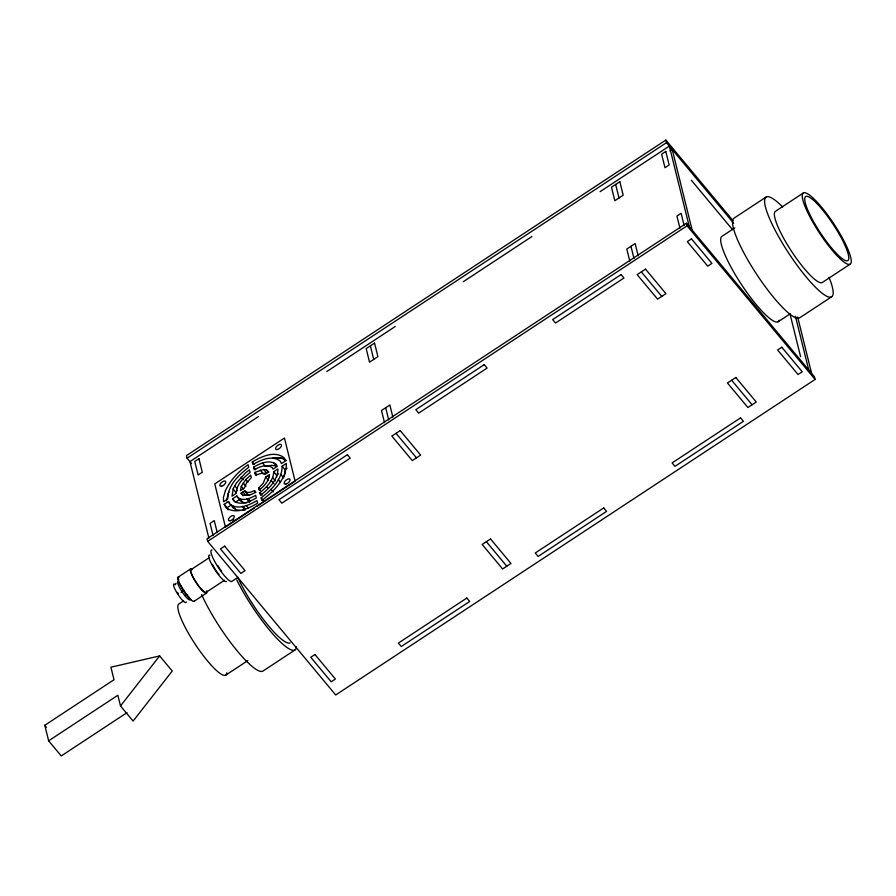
<?xml version="1.0" encoding="UTF-8"?>
<svg xmlns="http://www.w3.org/2000/svg" width="896" height="896" viewBox="0 0 896 896"><rect width="100%" height="100%" fill="white"/><g stroke="black" fill="none" stroke-linecap="round" stroke-linejoin="round"><path stroke-width="1.34" d="M265.709 476.997L263.278 483.157L258.709 487.928L259.224 490C264.04 486.17 269.136 480.973 269.483 474.51L265.709 476.997L268.576 480.424M226.285 500.909L228.256 494.166M241.293 486.338L240.419 490.627L244.35 488.04L246.747 482.496L251.317 477.725L250.678 475.138L245.784 479.562L241.293 486.338L243.443 488.914M284.066 476.672L285.107 473.099L284.995 469.616L282.139 466.178L286.35 463.411C286.653 479.181 273.538 491.602 261.811 500.45L261.162 497.84C271.163 490.258 282.274 479.629 282.139 466.178M237.182 490.19L236.018 492.61L233.162 489.171M120.501 705.947L159.645 655.928L172.245 671.048L133.101 721.078L120.501 705.947L117.858 695.262L48.642 740.824L61.242 755.944L126.997 712.667M259.874 492.61C266.414 487.536 273.515 480.525 273.706 471.733L277.917 468.955C277.894 480.077 268.789 488.902 260.512 495.23L259.874 492.61L262.013 495.197M733.006 220.629L665.84 140.056L186.446 455.594L187.085 458.181L191.565 463.557M187.085 458.181L666.49 142.654L665.84 140.056M258.373 416.584L189.952 461.619L208.891 538.171M326.805 371.549L395.226 326.502M463.243 281.736L531.877 236.566M600.096 191.666L669.346 146.082L689.293 226.666M669.906 151.043L672.213 149.52L692.16 230.104M228.413 501.547L229.813 504.179C238.09 510.362 249.155 505.142 256.984 500.595L257.622 503.205C248.506 508.536 235.603 514.752 225.904 507.528L224.19 504.325L228.413 501.547L229.835 503.261M236.846 495.992L237.63 497.459C243.074 501.581 250.454 498.355 255.685 495.365L256.334 497.974C249.805 501.749 240.587 505.971 233.722 500.819L232.624 498.77L236.846 495.992L240.486 500.898L243.051 502.466L246.613 502.902M249.637 495.107L243.51 495.32L241.058 493.214L244.798 490.762L247.755 494.435A13.026 6.283 -39.8 0 0 249.054 495.477M224.19 504.325L227.058 507.752L231.269 504.986L232.68 507.618L236.398 509.88L240.274 510.373M239.702 499.43L235.491 502.208L232.624 498.77M247.654 494.2L245.874 495.376L243.006 491.938M276.629 477.109L276.562 475.171L278.678 473.782M284.995 469.616L287.112 468.227M686.426 223.227L207.032 538.754L207.67 541.352L335.709 694.982L815.114 379.445L814.475 376.858L686.426 223.227L687.064 225.814L815.114 379.445M254.486 507.976L225.456 527.094L214.771 483.907L284.446 438.043L295.131 481.23M256.816 506.453L293.978 481.992M207.67 541.352L687.064 225.814M178.091 577.158L190.635 568.904M191.106 569.621L209.586 557.458M766.024 197.098L733.981 218.198A59.674 11.928 56.6 0 0 756.952 274.736A59.674 11.928 56.6 0 0 799.658 317.834L831.701 296.744M181.104 592.402L184.24 590.341M734.832 227.864L722.053 236.264A51.128 10.226 56.6 0 0 743.792 287.997A51.128 10.226 56.6 0 0 779.229 320.208M185.259 595.952L187.342 594.574M183.602 600.869L178.954 603.926A42.605 8.523 56.6 0 0 198.117 648.547A42.605 8.523 56.6 0 0 226.778 672.829M803.376 192.942L775.499 211.288A42.605 8.523 56.6 0 0 791.549 251.306A42.605 8.523 56.6 0 0 822.226 282.542L850.102 264.197A42.605 8.523 56.6 0 0 821.397 206.965A42.605 8.523 56.6 0 0 808.73 214.558A42.605 8.523 56.6 0 0 850.102 264.197M206.046 592.402L224.526 580.238M193.973 601.373L206.517 593.118M238.056 577.315L232.254 581.134A18.726 3.741 56.6 0 1 218.31 567.493A18.726 3.741 56.6 0 1 211.982 550.021M48.642 740.824L44.8 725.29L114.016 679.728L110.914 667.195L159.645 655.928M225.68 675.181L247.744 660.654M778.131 321.776L789.746 314.126M294.84 650.082L262.786 671.171A59.674 11.928 56.6 0 1 234.83 647.976A59.674 11.928 56.6 0 1 201.634 594.563M252.28 461.933C261.397 456.602 274.299 450.386 283.998 457.61L285.712 460.813L281.49 463.59L280.09 460.958C271.813 454.776 260.747 459.995 252.918 464.542L252.28 461.933L254.419 464.509M253.568 467.163C260.098 463.389 269.315 459.166 276.181 464.318L277.278 466.368L273.056 469.146L272.272 467.678C266.829 463.557 259.448 466.782 254.218 469.773L253.568 467.163L255.718 469.739M254.867 472.382L263.626 469.482L266.392 469.818L268.845 471.923L264.936 474.488L261.946 473.2L255.517 475.037L254.867 472.382L256.29 474.107M255.942 492.341L254.509 490.627L250.466 492.218A13.026 6.283 -39.8 0 1 244.888 490.997L244.798 490.762M249.312 495.23L255.046 492.755L254.509 490.627M272.955 458.259L276.584 457.677L282.565 458.416L285.757 460.365M242.782 510.328L245.224 509.936L242.357 506.498M187.813 596.008L189.482 597.867M666.49 142.654L733.645 223.227M691.331 180.23L732.547 229.678M641.334 271.891L661.763 296.397M731.651 380.251L752.08 404.768M396.032 433.339L416.472 457.845M486.36 541.699L506.789 566.216M273.448 462.65L276.315 466.088L271.544 465.293L265.474 466.446L262.606 463.008M280.851 474.421L283.718 477.859M273.706 471.733L276.562 475.171M278.32 479.573L280.47 482.149M266.392 469.818L268.531 472.394M272.642 477.523L275.498 480.95M263.626 469.482L266.493 472.909L263.133 473.458L260.277 470.019M267.534 475.787L268.968 477.512M271.13 480.379L273.986 483.818M270.984 489.317L273.134 491.893M266.594 486.64L268.027 488.354M255.158 473.592L256.592 475.306M258.709 487.928L260.142 489.642M258.922 488.79L260.355 490.515M261.162 497.84L263.312 500.416M245.784 479.562L247.934 482.138M241.114 477.154L243.264 479.73M243.13 482.966L245.997 486.405M248.304 498.68L250.454 501.256M247.934 498.792L250.074 501.368M246.702 498.994L249.558 502.421M234.797 485.867L236.947 488.443M241.058 493.214L243.208 495.802M246.288 505.579L248.438 508.155M240.072 498.96L242.939 502.387M242.917 506.408L245.067 508.984M232.837 506.027L235.704 509.454M44.8 725.29L46.48 727.306M227.058 507.752L228.2 509.902M797.653 317.016L811.608 373.419M795.446 316.266L808.741 369.981M789.936 313.645L800.576 356.619M684.141 225.478L681.128 213.304L676.939 216.048L679.952 228.222M638.165 255.73L635.152 243.555L626.797 249.054L629.81 261.229M615.664 184.442L619.013 197.96M630.974 246.31L633.987 258.485M392.874 417.178L389.861 405.003L381.494 410.502L384.507 422.677M370.373 345.878L373.71 359.408M385.683 407.758L388.696 419.922M217.28 532.75L214.267 520.576L210.078 523.331L213.091 535.494M186.222 601.966A11.066 2.218 56.6 0 1 177.195 593.242A11.066 2.218 56.6 0 1 175.56 584.73M178.55 594.104A7.661 1.534 56.6 0 1 177.509 592.424M226.475 581.493A15.747 3.147 56.6 0 1 214.189 568.613A15.747 3.147 56.6 0 1 210.011 555.184M221.547 571.099A15.747 3.147 56.6 0 1 219.968 568.904M219.206 567.773A15.747 3.147 56.6 0 1 217.728 565.466M218.982 574.504A13.171 2.632 56.6 0 1 217.661 572.802M217 571.906A13.171 2.632 56.6 0 1 214.469 568.086M213.898 567.123A13.171 2.632 56.6 0 1 212.341 564.312M175.84 583.845A10.461 2.094 56.6 0 1 176.109 583.262M190.299 599.29A11.066 2.218 56.6 0 1 182.045 591.774A11.066 2.218 56.6 0 1 178.573 581.403M206.394 591.651A13.619 2.722 56.6 0 1 202.205 590.05L200.278 587.922A13.619 2.722 56.6 0 1 192.17 575.187A13.619 2.722 56.6 0 1 191.968 569.643M191.33 599.827A13.619 2.722 56.6 0 1 179.099 582.198M178.394 580.104A13.619 2.722 56.6 0 1 178.562 577.875M206.696 590.755A14.482 2.901 56.6 0 1 202.429 590.621L200.39 588.358A14.482 2.901 56.6 0 1 191.766 574.818A14.482 2.901 56.6 0 1 191.542 568.926M194.342 600.578A14.482 2.901 56.6 0 1 189.885 598.875L187.846 596.613A14.482 2.901 56.6 0 1 179.222 583.072A14.482 2.901 56.6 0 1 179.01 577.181M187.656 595.84A12.97 2.587 56.6 0 1 181.003 585.883M178.763 580.541A12.97 2.587 56.6 0 1 178.584 579.141M227.808 494.547A38.618 18.637 -39.8 0 1 228.928 492.128M273 458.114A38.618 18.637 -39.8 0 1 285.981 460.331M233.027 520.374A3.573 1.725 -39.8 0 1 233.766 519.814M290.147 642.88A51.083 10.214 56.6 0 1 266.426 623.291A51.083 10.214 56.6 0 1 238.034 577.842M296.486 646.934A59.674 11.928 56.6 0 1 273.661 634.928A59.674 11.928 56.6 0 1 236.746 579.936M829.058 277.39A59.674 11.928 56.6 0 1 815.114 286.899A59.674 11.928 56.6 0 1 768.678 216.44A59.674 11.928 56.6 0 1 782.622 206.931M225.389 490.728L223.418 497.47L223.552 501.726L227.763 498.96C227.629 485.509 238.739 474.88 248.741 467.298L248.091 464.688C238.571 471.352 230.384 480.155 225.389 490.728M233.341 488.533L231.986 496.182L236.197 493.405C236.387 484.613 243.488 477.602 250.04 472.528L249.39 469.907L245.627 472.752L236.253 483.19L233.341 488.533M198.957 458.707L194.768 461.451L198.117 474.981L202.294 472.226L198.957 458.707M374.55 343.134L366.184 348.634L369.533 362.163L377.899 356.653L374.55 343.134M619.842 181.686L611.486 187.186L614.824 200.715L623.19 195.205L619.842 181.686M665.806 151.424L661.629 154.179L664.978 167.709L669.155 164.954L665.806 151.424M347.39 454.709L278.958 499.744L281.826 503.182L350.246 458.147L347.39 454.709M484.243 364.638L415.811 409.674L418.678 413.112L487.099 368.077L484.243 364.638M621.096 274.568L552.664 319.603L555.531 323.042L623.952 278.006L621.096 274.568M224.627 546.157L220.438 548.912L240.878 573.418L245.056 570.674L224.627 546.157M400.221 430.584L391.854 436.083L412.283 460.6L420.65 455.101L400.221 430.584M645.512 269.136L637.146 274.635L657.586 299.152L665.941 293.653L645.512 269.136M691.477 238.885L687.299 241.629L707.728 266.146L711.917 263.39L691.477 238.885M314.944 654.517L310.766 657.272L331.195 681.789L335.373 679.034L314.944 654.517M490.538 538.944L482.182 544.454L502.611 568.971L510.966 563.461L490.538 538.944M735.829 377.507L727.474 383.006L747.902 407.523L756.269 402.013L735.829 377.507M781.805 347.245L777.616 350L798.056 374.517L802.234 371.762L781.805 347.245M466.838 598.035L398.406 643.07L401.274 646.509L469.706 601.462L466.838 598.035M603.691 507.954L535.27 553L538.126 556.427L606.558 511.392L603.691 507.954M740.544 417.883L672.123 462.918L674.979 466.357L743.411 421.322L740.544 417.883M221.726 486.17A3.573 1.725 -39.8 0 0 225.736 481.712A3.573 1.725 -39.8 0 0 220.954 483.034A3.573 1.725 -39.8 0 0 221.726 486.17M277.48 449.49A3.573 1.725 -39.8 0 0 281.478 445.021A3.573 1.725 -39.8 0 0 276.696 446.342A3.573 1.725 -39.8 0 0 277.48 449.49M230.283 520.722A3.573 1.725 -39.8 0 0 234.282 516.264A3.573 1.725 -39.8 0 0 229.499 517.574A3.573 1.725 -39.8 0 0 230.283 520.722M286.026 484.03A3.573 1.725 -39.8 0 0 290.024 479.573A3.573 1.725 -39.8 0 0 285.242 480.894A3.573 1.725 -39.8 0 0 286.026 484.03M810.544 215.97A38.315 7.661 56.6 0 0 847.75 260.613A38.315 7.661 56.6 0 0 821.934 209.138A38.315 7.661 56.6 0 0 810.544 215.97"/></g></svg>
